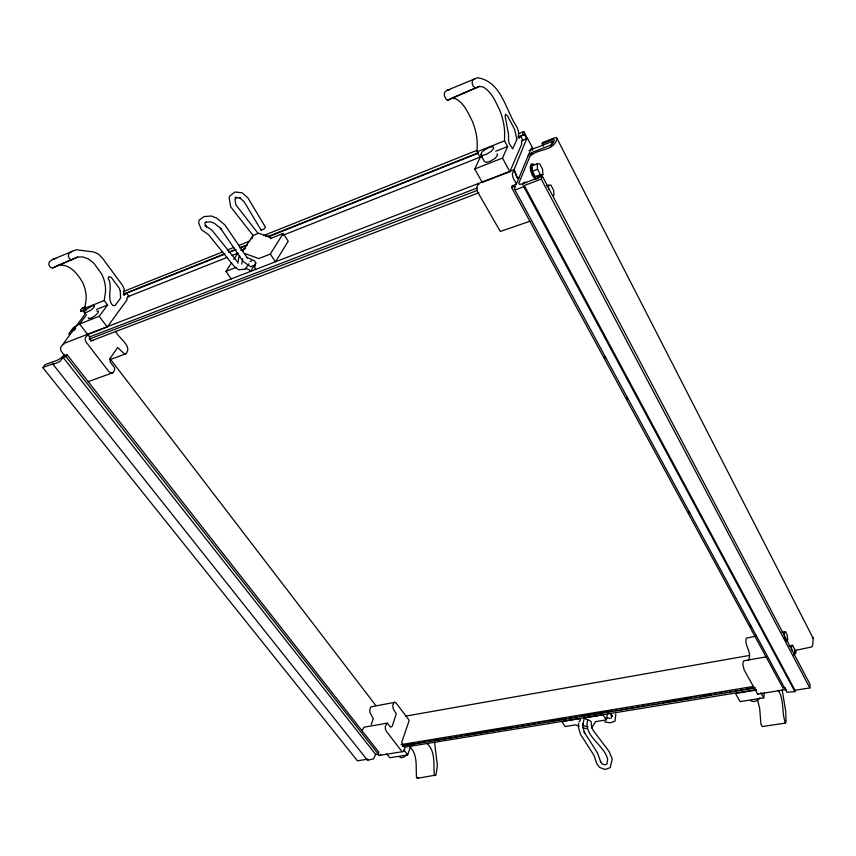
<?xml version="1.0" encoding="UTF-8"?>
<svg xmlns="http://www.w3.org/2000/svg" width="856" height="856" viewBox="0 0 856 856"><rect width="100%" height="100%" fill="white"/><g stroke="black" fill="none" stroke-linecap="round" stroke-linejoin="round"><path stroke-width="1.28" d="M479.414 86.381L447.945 100.12L446.725 99.842C444.264 97.327 442.648 92.255 446.843 90.426L477.595 77.725C501.884 81.598 505.34 110.103 516.96 127.084L518.49 131.385L518.533 137.195L519.132 138.319L520.555 135.976L522.791 140.234L521.358 142.171L521.796 143.926L509.855 171.692L482.195 182.36L474.78 168.953L502.504 158.082L507.629 146.547L504.569 140.833L504.601 132.541A30.484 11.524 69.7 0 0 499.786 110.274C495.624 101.811 491.815 92.213 483.383 87.098L479.414 86.381L452.963 97.616M591.239 722.978L591.239 721.833L589.581 720.442L585.483 718.922L584.755 717.82L603.009 714.835L606.283 719.896L595.648 721.608L591.56 727.91M474.78 168.953L480.173 157.418L477.092 151.801L477.199 143.551A30.142 11.909 69.4 0 0 472.48 121.52C468.286 113.142 464.369 103.629 455.841 98.772L451.765 98.13L447.945 100.12M611.334 718.077L611.462 714.803L612.5 716.493L610.125 713.519M615.828 713.904L614.983 721.201L610.253 722.838L604.593 721.833M796.016 650.357L795.598 653.599L795.288 650.207M578.592 723.555L578.431 727.343L580.496 734.288L593.978 755.377L596.857 763.83L599.649 767.458L605.074 769.49L610.264 767.639L612.211 758.919L609.098 751.461L593.165 730.403L591.646 727.193L591.282 723.662M543.4 146.162L542.169 143.797L542.704 142.481L554.528 137.837L556.357 137.549L556.871 138.255L813.2 638.351L812.644 645.467L811.702 646.954L794.71 650.539M542.394 176.24L541.249 179.118L524.246 185.549L795.021 690.278L809.83 687.892L810.097 684.436L542.394 176.24L521.882 184.008L519.421 184.329L518.79 183.259L529.96 156.391C537.44 148.174 554.934 151.651 556.871 138.255M785.391 687.796L783.047 688.171L511.535 187.464L515.558 185.934L514.36 188.802L786.942 692.279L794.892 691.648L795.021 690.278M756.543 690.032L735.486 693.478L740.108 701.61L763.745 697.822L764.29 692.75M748.262 660.49C752.852 652.358 743.939 645.905 746.293 638.137L755.902 636.211M77.575 257.089L52.89 267.896L51.328 267.885L49.734 266.569L48.771 264.493L49.295 261.872L52.623 259.475L76.259 249.749L93.775 251.974L98.312 253.986L102.495 258.191L122.75 285.701L124.259 289.242L123.553 294.443L124.206 295.331L126.442 292.934L128.914 296.294L126.709 298.327L127.063 299.814L107.257 327.003L87.708 334.536L79.608 323.985L99.168 316.313L107.567 305.014L104.207 300.531L105.331 293.105A25.584 16.029 64 0 0 101.768 274.188L93.818 263.124L88.382 258.929L82.786 256.896L77.575 257.089L58.101 265.36C69.357 263.327 77.393 273.535 82.422 282.148A25.359 16.189 63.6 0 1 85.932 300.916L84.755 308.288L86.103 310.054M237.84 263.199L238.952 256.896L239.755 255.955M251.867 238.91L253.119 235.464L258.683 233.228L271.823 237.957L283.175 233.453L288.215 241.189L275.493 261.882L270.314 254.061L283.175 233.453M241.67 264.087L242.783 258.673M606.283 719.896L607.621 713.572M587.655 720.035C583.278 736.288 604.411 744.774 607.653 759.347L606.947 764.044L604.711 764.847L602.121 763.873L600.398 761.519L600.784 762.14L597.477 752.927L584.113 731.933L584.659 733.143L582.765 726.765L582.904 723.438L582.733 724.893L584.466 717.285M386.655 753.847L389.726 757.774L407.691 754.896L410.645 746.058M53.093 364.474L59.61 361.639L63.173 357.498L375.656 754.436L373.526 758.823L367.534 760.342L53.093 364.474L53.928 363.361L42.8 367.577L357.444 760.813L367.973 759.122L367.534 760.342M375.656 754.436L378.213 754.018L378.866 752.199L67.121 354.812L64.403 355.839M371.183 724.518L373.302 718.719L369.792 712.192L369.888 709.014L370.98 706.831L394.884 702.305L396.307 703.247L409.221 720.367L401.774 742.216L402.812 746.068C405.23 744.763 405.23 749.578 403.925 750.573A3.167 1.701 81.4 0 1 401.56 751.012L386.377 731.334L385.382 729.087L385.296 726.487L387.286 723.138L390.475 727.129L392.112 726.498L396.296 713.722C394.006 710.608 390.999 706.264 393.985 702.615L394.884 702.305M362.002 730.532L364.046 727.204L387.286 723.138M537.729 178.626L538.659 176.282M550.697 146.109L552.602 141.326L528.976 150.56M524.107 183.387L524.6 182.178L526.686 182.638M514.36 188.802L514.82 189.615L516.671 189.39L523.776 186.704L524.246 185.549M522.609 184.971L523.605 182.563M511.535 187.464L512.263 185.752L516.275 184.222L531.415 148.013L532.625 150.314M518.244 136.896L524.45 134.424L526.686 138.693L514.028 169.745L63.408 343.63L85.482 313.499M480.698 154.647L481.842 152.218L485.513 149.244L490.017 147.104L493.259 146.804L493.719 148.484L491.162 151.373L486.775 154.112L482.645 155.407L480.698 154.647L484.517 161.613L486.465 162.383L490.595 161.11L494.961 158.381L497.507 155.492L497.036 153.791M524.45 134.424L518.105 137.324M579.073 722.154L580.55 719.725L579.822 718.633L561.889 721.565L565.217 726.53L575.617 724.85L579.17 726.252M532.732 148.163L523.797 131.61L522.577 133.557L523.07 135.355M255.998 262.835L250.487 271.534L249.353 269.854L245.319 268.356M242.473 251.504L252.327 236.406M248.903 263.809L245.351 269.233L238.428 269.736L233.977 266.184L208.511 234.64L201.428 229.708L198.667 222.935L199.106 220.142L204.06 216.568L211.507 216.001L216.686 218.141L224.946 224.968L247.395 258.041M231.227 278.97L225.995 271.352L231.666 262.696M233.795 259.454L238.043 252.959M88.318 381.615L112.874 372.702L114.458 370.423L114.683 367.973L110.253 361.992L110.071 358.45L117.679 347.493L124.216 353.753L125.736 353.828C133.301 346.284 117.839 337.692 115.624 331.219M63.173 357.498L65.88 356.46L67.121 354.812M64.286 354.395C60.22 361.168 51.371 361.606 44.897 364.806L42.8 367.577M74.258 330.416L75.67 328.544M79.608 323.985L86.574 314.762M793.78 655.247L794.989 653.717L794.379 648.752L792.56 645.296L789.178 645.884M528.184 155.739L532.015 152.443L551.285 144.931C552.869 144.354 555.512 139.207 553.5 139.357L542.169 143.797M792.56 645.296L791.351 646.794L791.811 650.539M785.327 639.197L786.557 641.54L787.798 640.053L787.188 635.066L785.348 631.557L784.107 633.033L784.706 638.03M757.357 699.405L759.689 708.468L760.931 724.197L762.279 726.551L785.455 723.085L786.043 721.801L785.733 711.475L782.106 689.519M85.482 309.251L80.946 311.37L80.603 310.921L80.517 309.893L82.518 307.893L84.99 306.908M759.957 697.897L757.293 700.54L753.548 701.642L750.487 700.679M474.556 78.538L472.298 80.678L472.202 83.61L473.175 86.189L475.733 88.329M406.9 754.553L404.385 756.897L401.421 757.817L399.41 756.865M72.097 251.129L68.812 253.504L68.309 256.147L69.272 258.245L70.855 259.582L72.407 259.603M206.285 221.95L204.809 222.999L206.51 227.236L204.959 225.321L211.999 230.253L237.529 261.99M409.339 746.293C418.306 754.478 415.556 767.351 416.562 777.719L417.493 778.275L436.025 775.055L437.363 765.168L434.527 742.184M417.493 778.275L418.306 777.719M75.852 326.5L71.733 331.946M253.59 265.328L250.755 266.89L242.986 261.262L220.431 228.167L221.64 229.269L214.417 223.341L210.822 221.865L205.611 222.271M52.89 267.896L57.063 265.863M93.432 340.517L91.153 340.453L89.848 338.923L89.559 336.504L87.922 334.728L85.686 337.264A3.916 2.525 65.5 0 0 86.381 342.464L108.626 371.311L110.809 372.981L112.874 372.702M257.784 232.971L235.892 204.862L234.919 199.17L237.016 197.576L235.186 197.372L240.269 197.918L239.701 197.864L244.078 201.663L261.198 230.264L264.097 228.969L265.424 227.193L248.005 197.971L242.023 192.75L234.983 192.001L230.007 195.831L229.087 197.65L230.66 206.799L253.151 235.55M123.424 291.554L222.581 251.942M227.546 249.963L233.742 247.48M238.696 245.501L249.856 241.05M263.488 235.603L476.696 150.431M518.843 133.59L523.797 131.61M84.755 308.288L104.207 300.531M477.092 151.801L504.569 140.833M123.917 293.94L224.358 253.943M229.322 251.964L235.518 249.492M240.483 247.523L246.678 245.051M268.998 236.16L478.568 152.7M80.946 311.37L85.91 309.39M123.168 294.56L225.01 254.018M228.734 252.531L236.181 249.567M239.905 248.079L247.363 245.116M268.474 236.705L478.354 153.149M240.697 250.316L245.597 248.368M127.747 296.765L227.172 257.367M232.137 255.398L237.112 253.43M283.101 235.207L480.708 156.905M521.721 140.662L526.686 138.693M96.632 309.348L107.567 305.014M480.173 157.418L482.559 156.477M495.688 151.277L507.629 146.547M78.656 324.499L73.37 327.655L69.047 333.359L68.855 334.182L69.828 334.15M225.995 271.352L235.935 267.468M270.314 254.061L258.79 258.555L245.394 253.729M529.543 154.358L532.036 153.385M89.12 337.093L477.156 187.978M537.204 163.817L532.068 165.786L532.389 171.211L535.257 176.625L537.782 176.593L542.897 174.656L542.554 169.253L539.719 163.838L537.204 163.817L537.536 169.253L540.404 174.678L542.897 174.656M89.099 339.179L477.359 190.374M90.693 341.084L478.804 192.793M532.389 171.211L537.536 169.253M535.257 176.625L540.404 174.678M546.331 185.816L550.825 184.992L553.618 190.31L553.971 195.703M109.921 359.67L125.736 353.828M529.875 221.276L500.3 231.452L478.097 192.739A4.644 1.862 70.4 0 1 477.006 186.672L478.14 184.201L478.921 184.596M52.623 259.475L55.768 258.426M446.843 90.426L449.978 89.559M781.956 632.177L785.348 631.557M405.83 716.098L749.3 655.461M766.077 656.873L743.875 660.757L743.19 661.635L742.848 664.384L744.164 669.948L757.186 693.285A3.638 1.166 78.7 0 0 758.48 693.991M401.122 744.581L753.462 686.437M403.026 745.49L414.893 743.532M417.525 743.104L420.157 742.666M422.8 742.238L425.432 741.799M428.064 741.371L430.707 740.932M433.339 740.504L441.247 739.199M443.879 738.771L446.522 738.332M449.154 737.904L451.797 737.465M454.429 737.027L457.061 736.599M459.704 736.16L462.336 735.732M464.969 735.293L513.739 727.279M516.371 726.84L519.004 726.402M521.646 725.974L524.279 725.535M526.911 725.107L529.554 724.668M532.186 724.24L534.818 723.802M537.461 723.374L540.093 722.935M542.725 722.507L545.368 722.068M548 721.64L566.447 718.601M569.09 718.163L571.722 717.735M574.355 717.296L576.998 716.868M579.63 716.429L612.575 711.015M615.218 710.576L617.85 710.148M620.482 709.71L623.125 709.282M625.757 708.843L628.39 708.415M631.033 707.976L633.665 707.538M636.297 707.11L638.94 706.671M641.572 706.243L644.204 705.804M646.847 705.376L649.479 704.937M652.112 704.509L654.754 704.071M657.387 703.643L660.03 703.204M662.662 702.776L691.659 698.004M694.291 697.565L696.923 697.137M699.566 696.698L711.422 694.751M714.065 694.312L716.697 693.884M719.329 693.446L721.972 693.018M724.604 692.579L727.236 692.151M729.879 691.712L732.511 691.284M735.144 690.846L737.786 690.418M740.419 689.979L743.051 689.551M745.694 689.112L753.601 687.807M402.106 746.015L755.645 687.903M411.554 745.576L414.111 745.159M404.353 747.224L756.051 689.647M379.24 755.441L402.438 751.686M757.881 694.109L786.482 689.476M265.82 236.449L268.773 236.01L270.817 238.631M250.006 261.262L251.857 261.091M96.749 311.028L98.547 311.156L97.926 312.975L95.187 315.65L91.592 317.908L88.853 318.689L88.243 317.64M587.986 726.872L582.808 725.449M586.349 728.745L582.722 727.654M606.166 717.756L610.146 718.452M536.744 178.99L534.733 178.54L532.4 175.427L530.656 170.858L530.174 166.588L531.127 164.266L533.149 164.759M534.133 164.384L532.111 163.881L531.159 166.203L531.651 170.483L533.395 175.052L535.717 178.166M246.539 257.196L254.821 260.973L255.634 263.584L254.671 267.8L255.805 269.48M82.518 307.893L83.225 308.224M435.223 775.611L434.313 775.044C433.254 764.601 435.918 751.696 427.005 743.404M63.858 344.551L62.863 344.347L61.054 346.744A3.863 2.557 65 0 0 61.718 351.891L65.024 356.096M785.455 723.085C781.464 712.952 784.524 700.069 778.179 690.161M65.88 356.46L378.213 754.018M403.882 749.942L407.691 754.896M110.007 358.696L375.816 705.515M83 310.236L84.862 312.686M99.168 316.313L107.257 327.003M812.483 637.185L813.2 638.351M760.888 692.686L763.745 697.822M604.497 356.064L605.77 358.418M626.763 397.173L628.037 399.527M688.459 511.118L689.733 513.461M750.166 625.051L751.44 627.405M502.504 158.082L509.855 171.692M516.393 183.944L513.782 179.107A4.708 1.787 70.7 0 1 512.658 172.966C515.141 166.011 515.43 177.748 518.169 178.433L518.843 178.069L517.484 178.016L514.028 169.745M523.776 186.704L794.892 691.648M541.249 179.118L809.83 687.892M260.748 229.28L261.198 230.264M548.375 185.056L548.653 189.39M380.749 754.339A3.146 1.723 81.6 0 1 378.352 754.789M120.204 290.601L120.6 298.049L115.079 305.56L112.789 305.496C105.994 298.177 113.292 287.017 108.209 278.435L108.937 276.541L111.441 277.622L119.326 288.301L120.204 290.601M516.853 139.507L512.669 148.848L509.192 143.401L508.603 140.726L508.496 134.167L505.147 116.266L505.489 114.233L507.501 115.902L514.659 129.459L516.853 139.507M94.395 305.667L93.764 307.475L91.014 310.15L84.669 313.21L84.081 312.162L85.889 309.776L92.609 305.549L94.395 305.667"/></g></svg>
